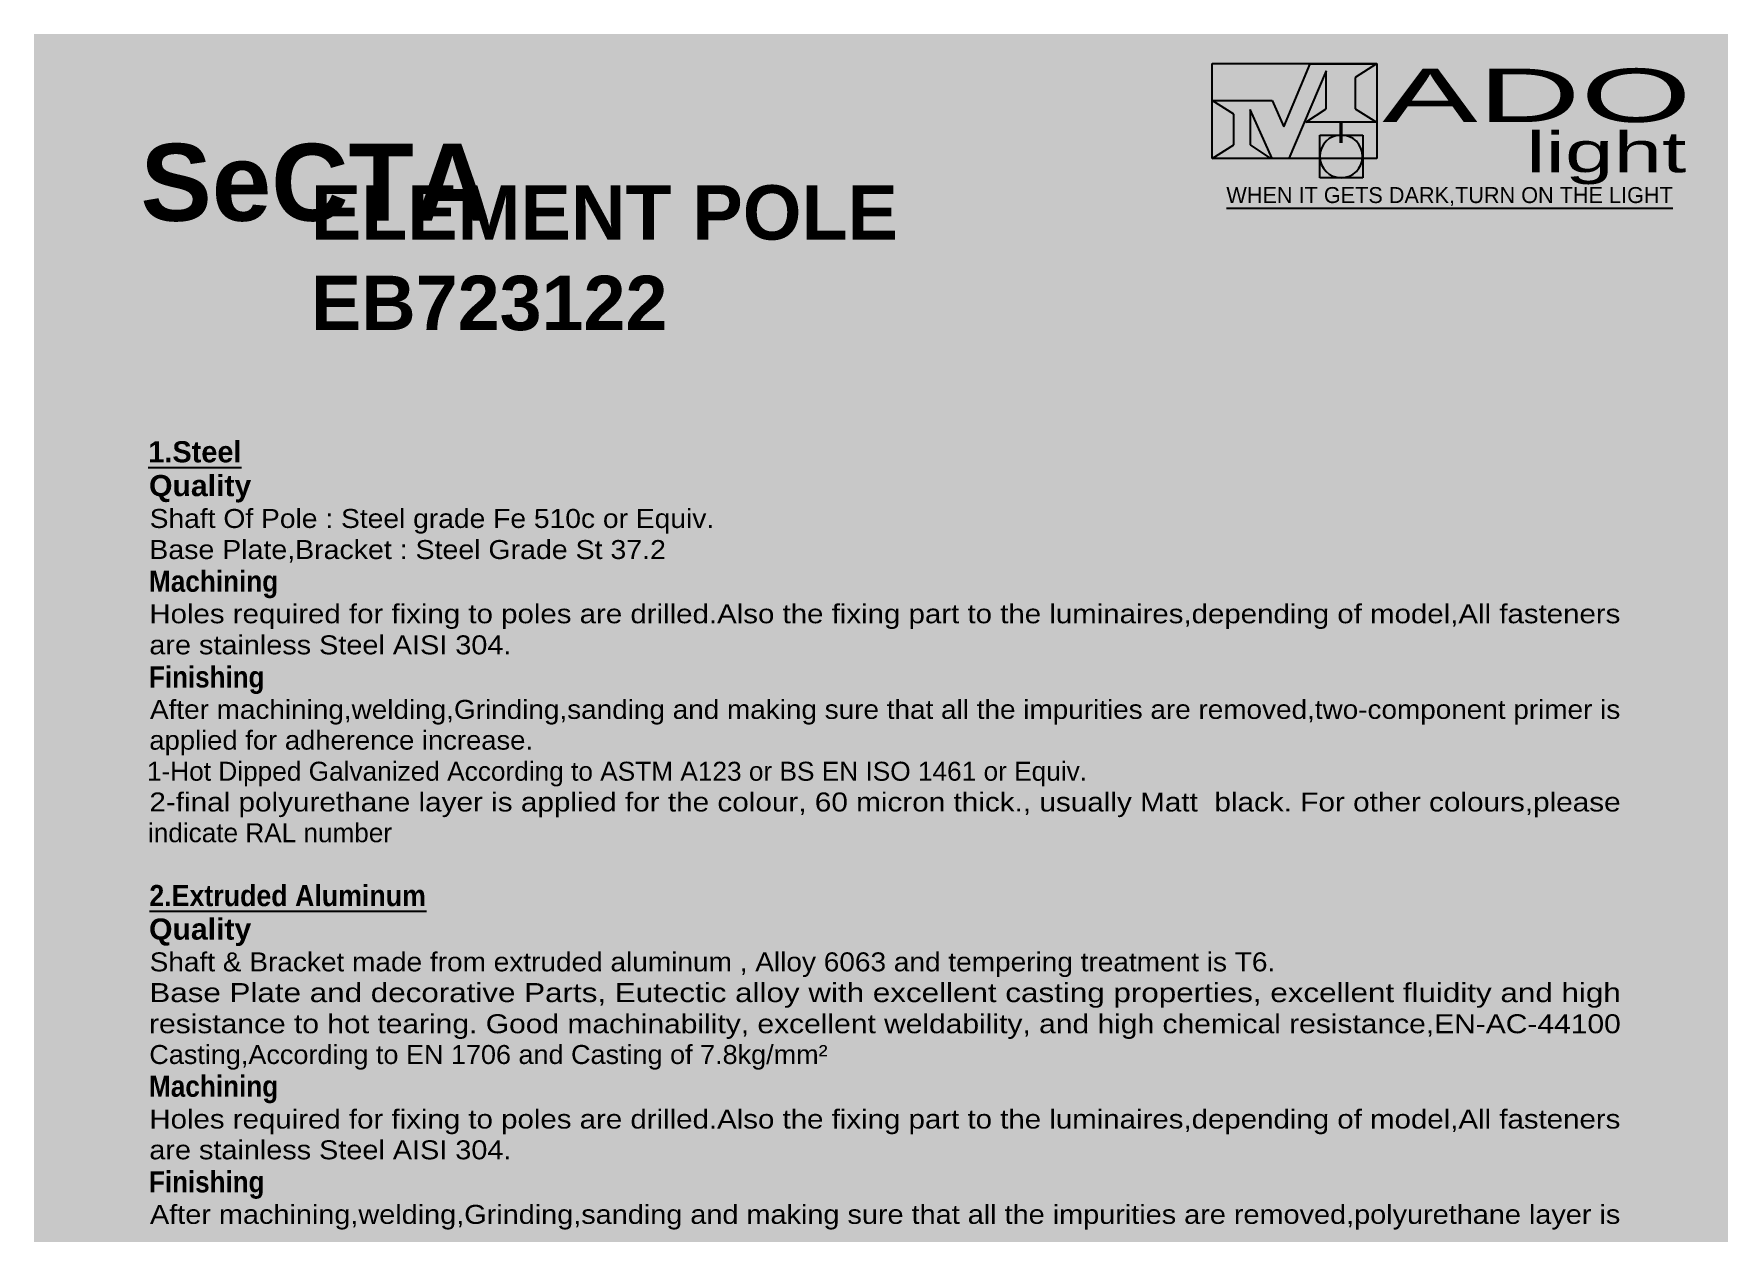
# Model space of a CAD drawing. Header units: millimetres. Extents: x 0 to 670, y 0 to 297.
# Drawn here: x 0 to 210, y 148.5 to 297 of the extents above; entities that cross this region are included whole.
import ezdxf
from ezdxf.enums import TextEntityAlignment as Align

# ---------------------------------------------------------------- set-up
doc = ezdxf.new("R2010")
doc.units = ezdxf.units.MM
for name, color, linetype in [('BACKGROUND', 254, 'Continuous'), ('IMAGES', 7, 'Continuous'), ('LINES', 7, 'Continuous'), ('TEXT', 7, 'Continuous')]:
    doc.layers.add(name, color=color, linetype=linetype)
doc.styles.add('ARIAL_BOLD', font='arialbd.ttf')
doc.styles.add('BANKGOTHIC', font='bgothm.ttf')
doc.styles.add('LATINWIDE', font='LATINWD.TTF')
doc.styles.add('PHAGSPA_BOLD', font='phagspab.ttf')
doc.styles.add('TECHNIC_BOLD', font='technb_.ttf')
doc.styles.add('TECHNIC_LITE', font='techl___.ttf')
picture_1 = doc.add_image_def('image1.png', size_in_pixel=(321, 185))
picture_2 = doc.add_image_def('image2.png', size_in_pixel=(84, 83))

msp = doc.modelspace()

# ---------------------------------------------------------------- hatches: boundary and pattern name
at = {"layer": 'BACKGROUND', "true_color": 0xfffbf0}
msp.add_hatch(color=7, dxfattribs=at).paths.add_polyline_path([(0, 296.97), (209.97, 296.97), (209.97, 0), (0, 0)])

# ---------------------------------------------------------------- linework, layer by layer
at = {"layer": 'LINES', "true_color": 0xeb5701}
for points in [[(154.9, 285.45), (158.16, 293.24)], [(160.15, 292.4), (155.53, 281.52)], [(158.16, 293.24), (166.41, 293.24)], [(160.15, 287.7), (160.15, 292.4)], [(166.41, 293.24), (163.75, 291.55)], [(163.75, 291.55), (163.75, 287.7)], [(146.05, 288.71), (153.46, 288.71)], [(148.72, 287.02), (146.05, 288.71)], [(153.46, 288.71), (154.9, 285.45)], [(157.65, 286.05), (160.15, 287.7)], [(163.75, 287.7), (166.41, 286.05)], [(148.72, 283.21), (148.72, 287.02)], [(153.46, 281.52), (150.75, 287.61)], [(150.75, 287.61), (150.75, 283.21)], [(166.41, 286.05), (157.65, 286.05)], [(146.05, 281.52), (148.72, 283.21)], [(153.25, 281.52), (146.05, 281.52)], [(150.75, 283.21), (153.25, 281.52)], [(155.53, 281.52), (153.46, 281.52)]]:
    msp.add_lwpolyline(points, dxfattribs=at)
at = {"layer": 'LINES', "true_color": 0xffff00}
for points in [[(161.92, 283.46), (161.92, 286)], [(162.09, 283.46), (162.09, 286)]]:
    msp.add_lwpolyline(points, dxfattribs=at)
at = {"layer": 'LINES', "true_color": 0x767676}
msp.add_lwpolyline([(147.79, 275.38), (203.12, 275.38)], dxfattribs=at)
at = {"layer": 'LINES', "true_color": 0xff7f00}
for points in [[(14.18, 243.25), (25.74, 243.25)], [(14.31, 188.26), (48.64, 188.26)]]:
    msp.add_lwpolyline(points, dxfattribs=at)
at = {"layer": 'LINES', "true_color": 0xffff00}
for points in [[(162.03, 284.44), (160.57, 284.44), (159.38, 283.25), (159.38, 281.79)], [(164.68, 281.79), (164.68, 283.25), (163.49, 284.44), (162.03, 284.44)], [(159.38, 281.79), (159.38, 280.33), (160.57, 279.15), (162.03, 279.15)], [(162.03, 279.15), (163.49, 279.15), (164.68, 280.33), (164.68, 281.79)]]:
    msp.add_open_spline(points, degree=3, dxfattribs=at)

# ---------------------------------------------------------------- texts
at = {"layer": 'TEXT', "true_color": 0xeb5701}
for s, height, style, p, p2 in [('ADO', 6.617, 'LATINWIDE', (167.13, 286.05), (205.44, 286.05)), ('light', 5.026, 'BANKGOTHIC', (184.95, 279.82), (204.8, 279.82))]:
    msp.add_text(s, height=height, dxfattribs=dict(at, style=style)).set_placement(p, p2, align=Align.FIT)
at = {"layer": 'TEXT', "true_color": 0xff7f00}
for s, height, style, p, p2 in [('SeCTA', 9.539, 'ARIAL_BOLD', (13.21, 273.81), (56.64, 273.81)), ('EB723122', 6.733, 'ARIAL_BOLD', (34.33, 260.27), (78.52, 260.27)), ('1.Steel', 2.62, 'TECHNIC_BOLD', (14.18, 243.88), (25.73, 243.88)), ('Quality', 2.62, 'TECHNIC_BOLD', (14.27, 239.69), (26.94, 239.69)), ('Machining', 2.62, 'TECHNIC_BOLD', (14.27, 227.84), (30.28, 227.84)), ('Finishing', 2.62, 'TECHNIC_BOLD', (14.27, 215.98), (28.57, 215.98)), ('2.Extruded Aluminum', 2.6195, 'TECHNIC_BOLD', (14.31, 188.89), (48.58, 188.89)), ('Quality', 2.62, 'TECHNIC_BOLD', (14.27, 184.74), (26.94, 184.74)), ('Machining', 2.62, 'TECHNIC_BOLD', (14.27, 165.27), (30.28, 165.27)), ('Finishing', 2.62, 'TECHNIC_BOLD', (14.27, 153.42), (28.57, 153.42))]:
    msp.add_text(s, height=height, dxfattribs=dict(at, style=style)).set_placement(p, p2, align=Align.FIT)
at = {"layer": 'TEXT', "true_color": 0xcfcfcf, "style": 'ARIAL_BOLD'}
msp.add_text('ELEMENT POLE', height=6.7335, dxfattribs=at).set_placement((34.33, 271.48), (107.08, 271.48), align=Align.FIT)
at = {"layer": 'TEXT', "true_color": 0x767676, "style": 'PHAGSPA_BOLD'}
msp.add_text('WHEN IT GETS DARK,TURN ON THE LIGHT', height=1.9791, dxfattribs=at).set_placement((147.79, 276.01), (203.12, 276.01), align=Align.FIT)
at = {"layer": 'TEXT', "true_color": 0x000000, "style": 'TECHNIC_LITE'}
for s, height, p, p2 in [('Shaft Of Pole : Steel grade Fe 510c or Equiv.', 2.3489, (14.35, 235.75), (84.32, 235.75)), ('Base Plate,Bracket : Steel Grade St 37.2', 2.3489, (14.31, 231.9), (78.33, 231.9)), ('Holes required for fixing to poles are drilled.Also the fixing part to the luminaires,depending of model,All fasteners', 2.34891, (14.31, 223.94), (196.62, 223.94)), ('are stainless Steel AISI 304.', 2.3489, (14.31, 220.09), (59.18, 220.09)), ('After machining,welding,Grinding,sanding and making sure that all the impurities are removed,two-component primer is', 2.34897, (14.39, 212.09), (196.61, 212.09)), ('applied for adherence increase.', 2.3489, (14.31, 208.28), (61.86, 208.28)), ('1-Hot Dipped Galvanized According to ASTM A123 or BS EN ISO 1461 or Equiv.', 2.3489, (14.01, 204.43), (130.52, 204.43)), ('2-final polyurethane layer is applied for the colour, 60 micron thick., usually Matt  black. For other colours,please', 2.34891, (14.31, 200.62), (196.65, 200.62)), ('indicate RAL number', 2.3489, (14.14, 196.81), (44.39, 196.81)), ('Shaft & Bracket made from extruded aluminum , Alloy 6063 and tempering treatment is T6.', 2.3489, (14.35, 180.81), (153.85, 180.81)), ('Base Plate and decorative Parts, Eutectic alloy with excellent casting properties, excellent fluidity and high', 2.34888, (14.31, 177), (196.67, 177)), ('resistance to hot tearing. Good machinability, excellent weldability, and high chemical resistance,EN-AC-44100', 2.34888, (14.27, 173.14), (196.67, 173.14)), ('Casting,According to EN 1706 and Casting of 7.8kg/mm²', 2.3489, (14.31, 169.33), (98.37, 169.33)), ('Holes required for fixing to poles are drilled.Also the fixing part to the luminaires,depending of model,All fasteners', 2.34888, (14.31, 161.33), (196.62, 161.33)), ('are stainless Steel AISI 304.', 2.3489, (14.31, 157.52), (59.18, 157.52)), ('After machining,welding,Grinding,sanding and making sure that all the impurities are removed,polyurethane layer is', 2.34894, (14.39, 149.52), (196.61, 149.52))]:
    msp.add_text(s, height=height, dxfattribs=at).set_placement(p, p2, align=Align.FIT)

# ---------------------------------------------------------------- pictures from other files: only their frames are drawn
at = {"layer": 'IMAGES'}
image = msp.add_image(picture_1, insert=(146.05, 281.52), size_in_units=(20.4, 11.77), dxfattribs=at)
image.dxf.flags = 11
image = msp.add_image(picture_2, insert=(159.38, 279.15), size_in_units=(5.33, 5.29), dxfattribs=at)
image.dxf.flags = 11

doc.saveas('drawing.dxf')
